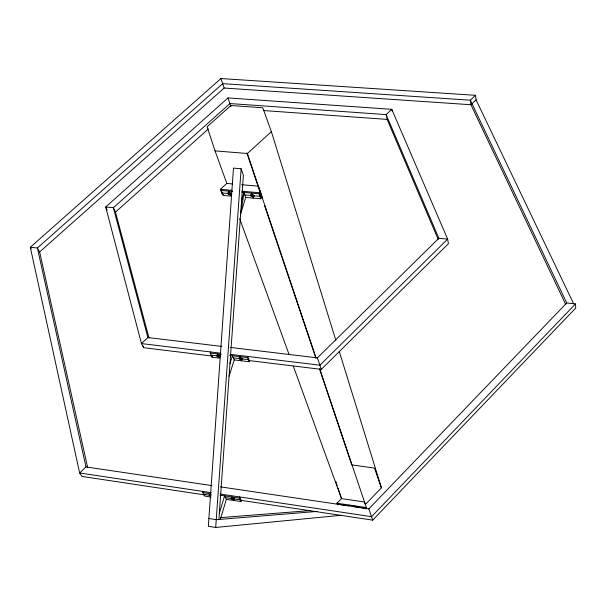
<?xml version="1.0" encoding="UTF-8"?>
<svg xmlns="http://www.w3.org/2000/svg" width="606" height="606" viewBox="0 0 606 606"><rect width="100%" height="100%" fill="white"/><g stroke="black" fill="none" stroke-linecap="round" stroke-linejoin="round"><path stroke-width="0.91" d="M208.896 518.524L233.477 168.112L241.127 168.756L243.377 175.263L218.895 519.456L216.259 519.668L208.896 518.524L208.343 526.303L215.698 527.455L341.322 515.289M241.127 168.756L215.698 527.455M354.419 505.805L354.207 506.654L365.274 508.298L365.486 507.442L366.054 509.116M348.904 504.987L348.685 505.836L337.686 504.207L337.906 503.359M241.544 201.003L244.256 191.42L240.62 214.047L245.672 197.427M240.961 501.548L241.302 500.389L239.597 496.928L239.249 498.087L240.961 501.548L226.364 499.352L224.599 495.89L219.334 513.305M220.342 519.334L226.364 499.352M249.089 361.721L249.437 360.608L247.74 356.457L247.392 357.57L249.089 361.721L234.211 359.903L232.454 355.76L229.985 363.585M210.956 497.026L204.631 496.079L202.783 492.617L203.139 491.466M229.083 376.228L234.211 359.903M217.599 353.957L219.425 358.101L212.062 357.199L212.418 356.093L143.584 347.692L141.456 343.572L105.694 206.987L227.977 97.922L391.771 109.322L447.637 239.105L448.425 243.688L321.316 369.38L249.437 360.608M212.062 357.199L210.206 353.056L210.57 351.95M260.777 198.776L261.118 197.715L259.451 192.761L259.103 193.822L260.777 198.776L245.642 197.427L243.907 192.481M228.795 191.14L230.598 196.079L223.106 195.412L221.281 190.481L221.637 189.42M220.425 486.853L368.857 508.858L566.724 302.977L575.473 303.894L371.546 516.676L220.402 494.057M241.302 500.389L372.705 520.145L575.7 308.068L575.473 303.894M339.239 351.321L381.409 487.822L365.342 504.503L319.65 368.509M337.618 504.896L336.997 503.222L341.481 498.602L364.494 501.98L366.706 508.495M230.303 347.427L317.392 357.866L438.842 238.279L447.637 239.105L319.923 365.206L231.015 354.427M212.017 485.611L85.991 466.931L79.644 472.983L81.969 476.445L204.987 494.935M573.655 303.803L476.058 99.846L475.475 95.301L470.339 100.202L222.69 83.651L37.375 247.998L30.3 247.263L79.644 472.983L211.32 492.693M471.582 104.126L476.058 99.846M221.872 346.42L147.887 337.55L141.456 343.572L220.789 353.192M215.024 150.886L247.407 153.5L271.382 131.646L262.769 107.777L230.894 105.512L207.123 126.775L215.024 150.886L226.856 183.429L232.416 183.913M223.47 194.359L222.19 194.246L220.357 189.314L226.856 183.429M149.008 338.042L115.488 212.123L208.297 129.017M87.673 467.635L39.625 251.967L224.167 88.037L470.938 104.74L565.769 304.591M475.475 95.301L220.932 78.545L30.3 247.263L31.209 248.854M218.895 519.456L317.112 511.434M220.546 517.615L310.681 510.555M263.565 110.542L387.128 119.397L438.191 239.378M241.696 184.716L258.383 186.171L260.747 192.875L241.733 191.193M220.357 189.314L231.992 190.337M221.281 190.481L232.568 191.473M242.029 192.314L259.103 193.822M222.197 192.95L231.575 193.784M244.779 194.958L259.944 196.306M261.118 197.715L262.413 197.829L260.057 191.14M210.206 353.056L221.311 354.404M229.666 355.419L247.392 357.57M211.138 355.131L220.364 356.252M233.333 357.835L248.24 359.653M336.997 503.222L366.41 507.578M202.783 492.617L210.032 493.701L210.494 494.579M220.039 495.2L239.249 498.087M203.707 494.352L210.949 495.435M225.485 497.624L240.105 499.821M39.625 251.967L37.375 247.998L85.991 466.931M231.916 496.981L233.651 500.45M107.111 209.926L105.694 206.987L113.383 207.714L229.916 103.55L386.136 114.602L391.771 109.322L392.097 110.928M566.724 302.977L470.339 100.202L470.938 104.74M115.488 212.123L113.383 207.714L147.887 337.55M438.842 238.279L386.136 114.602L387.128 119.397M239.908 356.661L241.642 360.812M239.65 218.599L289.107 354.601M293.312 366.16L341.481 498.602M381.409 487.822L374.447 468.09L351.768 464.908L319.816 369.91M227.977 97.922L230.969 106.679M317.392 357.866L321.316 369.38M220.932 78.545L224.167 88.037M368.857 508.858L372.705 520.145M251.49 193.147L253.194 198.101M247.407 153.5L316.037 357.76M246.869 153.015L261.64 196.927M264.655 205.888L315.9 358.26M335.785 481.27L337.224 485.58M338.087 488.171L341.534 498.533M271.382 131.646L335.891 340.474M143.099 345.859L143.584 347.692M210.646 496.125A1.939 0.742 16.8 0 1 209.199 495.269L209.085 495.041A1.939 0.742 16.8 0 1 210.282 494.549L210.759 494.625A1.939 0.742 16.8 0 1 211.252 494.754M220.342 356.745A1.977 0.917 17.7 0 1 217.259 356.442A1.977 0.917 17.7 0 1 217.751 354.972A1.977 0.917 17.7 0 1 220.417 356.517M240.658 357.76L240.165 357.691A1.985 0.924 17.3 0 0 238.87 358.351L238.969 358.616A1.985 0.924 17.3 0 0 240.9 359.729L241.385 359.797A1.985 0.924 17.3 0 0 242.688 359.138L242.589 358.873A1.985 0.924 17.3 0 0 240.658 357.76M252.361 194.458L251.854 194.382A2.015 1.129 18.7 0 0 250.407 195.185L250.467 195.503A2.015 1.129 18.7 0 0 252.338 196.798L252.838 196.874A2.015 1.129 18.7 0 0 254.293 196.071L254.225 195.753A2.015 1.129 18.7 0 0 252.361 194.458M228.295 194.087A2.007 1.114 19.3 0 0 231.553 194.375A2.007 1.114 19.3 0 0 229.25 192.382A2.007 1.114 19.3 0 0 228.295 194.087M231.416 498.912A1.947 0.75 16.5 0 0 234.583 499.389A1.947 0.75 16.5 0 0 232.356 497.852A1.947 0.75 16.5 0 0 231.416 498.912"/></g></svg>
